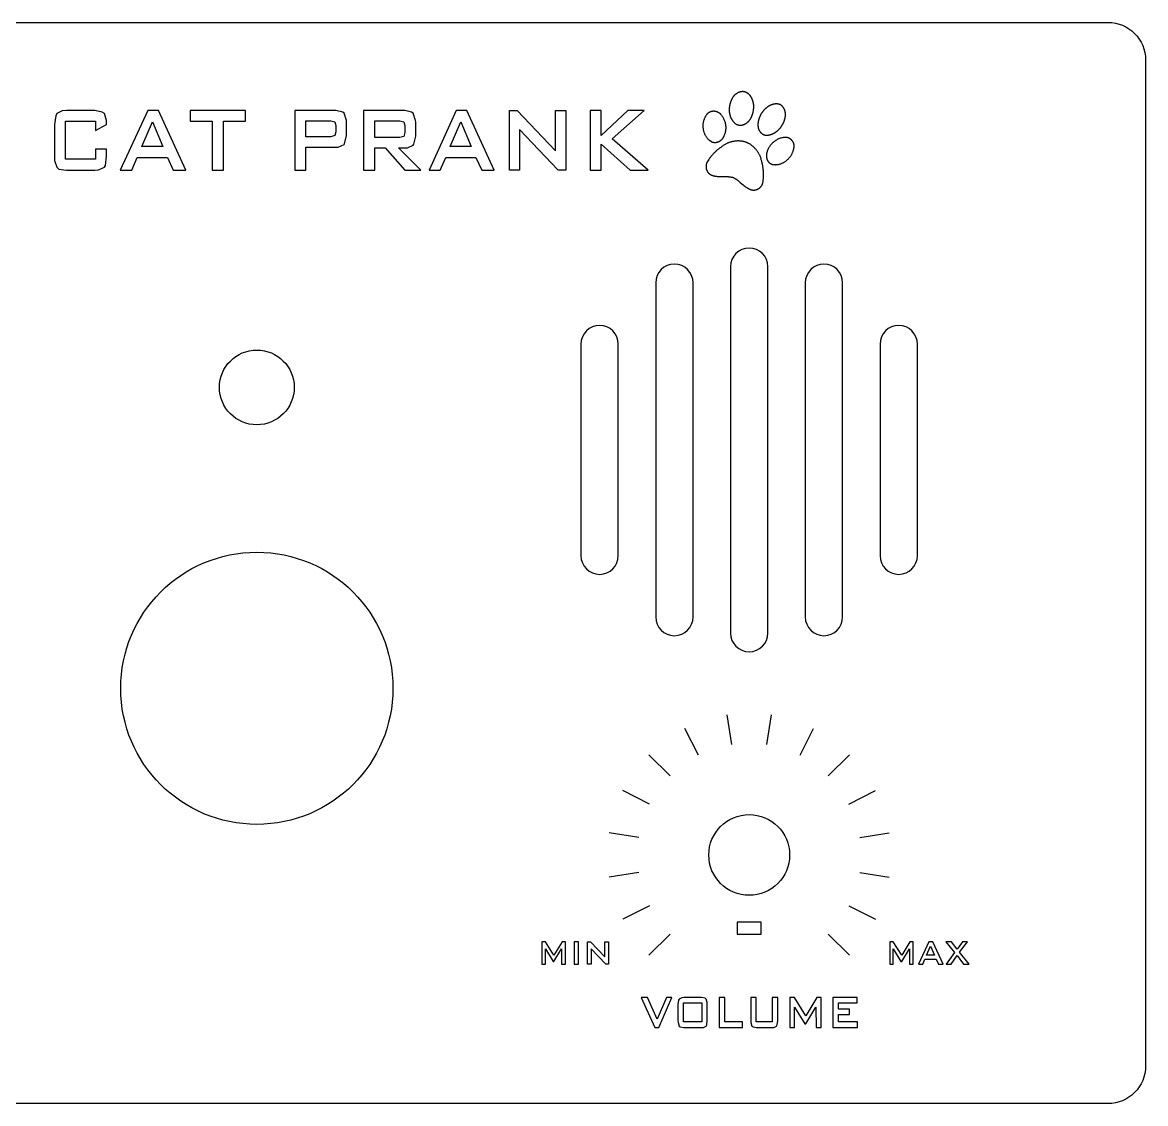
# Model space of a CAD drawing. Header units: inches. Extents: x 17686.2 to 17710.1, y 16300.4 to 16318.2.
# Drawn here: x 17690.142 to 17693.896, y 16305.272 to 16308.887 of the extents above; entities that cross this region are included whole.
import ezdxf

# ---------------------------------------------------------------- set-up
doc = ezdxf.new("R2010")
doc.units = ezdxf.units.IN
doc.header["$MEASUREMENT"] = 0
doc.layers.add('DEFAULT_LAYER', color=1, linetype='Continuous')

msp = doc.modelspace()

# ---------------------------------------------------------------- linework, layer by layer
at = {"color": 3, "linetype": 'ByBlock'}
for p, q in [((17692.5125, 16306.4725), (17692.4969, 16306.5713)), ((17692.6295, 16306.4725), (17692.6452, 16306.5713)), ((17692.4012, 16306.4363), (17692.3558, 16306.5254)), ((17692.7409, 16306.4363), (17692.7863, 16306.5254)), ((17692.3065, 16306.3675), (17692.2358, 16306.4383)), ((17692.8355, 16306.3675), (17692.9063, 16306.4383)), ((17692.2377, 16306.2729), (17692.1486, 16306.3183)), ((17692.9043, 16306.2729), (17692.9934, 16306.3183)), ((17692.2016, 16306.1615), (17692.1028, 16306.1772)), ((17692.9405, 16306.1615), (17693.0393, 16306.1772)), ((17692.2016, 16306.0445), (17692.1028, 16306.0289)), ((17692.9405, 16306.0445), (17693.0393, 16306.0289)), ((17692.2377, 16305.9332), (17692.1486, 16305.8878)), ((17692.9043, 16305.9332), (17692.9934, 16305.8878)), ((17692.3065, 16305.8385), (17692.2358, 16305.7678)), ((17692.8355, 16305.8385), (17692.9063, 16305.7678))]:
    msp.add_line(p, q, dxfattribs=at)
at = {"color": 1, "linetype": 'ByBlock'}
for points in [[(17688.7098, 16308.8868), (17693.771, 16308.8868, -0.414214), (17693.896, 16308.7618), (17693.896, 16305.3968, -0.414214), (17693.771, 16305.2718), (17688.7098, 16305.2718, -0.414214), (17688.5848, 16305.3968), (17688.5848, 16308.7618, -0.414214)], [(17692.6335, 16308.0699, 1), (17692.5085, 16308.0699), (17692.5085, 16306.8449, 1), (17692.6335, 16306.8449)], [(17692.2585, 16308.0161), (17692.2585, 16306.8987, 1), (17692.3835, 16306.8987), (17692.3835, 16308.0161, 1)], [(17692.7585, 16308.0161), (17692.7585, 16306.8987, 1), (17692.8835, 16306.8987), (17692.8835, 16308.0161, 1)], [(17692.0085, 16307.8111), (17692.0085, 16307.1038, 1), (17692.1335, 16307.1038), (17692.1335, 16307.8111, 1)], [(17693.0085, 16307.8111), (17693.0085, 16307.1038, 1), (17693.1335, 16307.1038), (17693.1335, 16307.8111, 1)]]:
    msp.add_lwpolyline(points, format="xyb", close=True, dxfattribs=at)
at = {"color": 2, "linetype": 'ByBlock', "flags": 128}
for points in [[(17690.2489, 16308.545), (17690.2489, 16308.4254), (17690.2565, 16308.4026), (17690.2628, 16308.3962), (17690.2883, 16308.3924), (17690.3835, 16308.3924), (17690.3962, 16308.3937), (17690.4154, 16308.4026), (17690.4192, 16308.4089), (17690.423, 16308.4395), (17690.423, 16308.4636), (17690.3861, 16308.4636), (17690.3861, 16308.4293), (17690.2857, 16308.4293), (17690.2857, 16308.5565), (17690.3861, 16308.5565), (17690.3861, 16308.5259), (17690.423, 16308.545), (17690.423, 16308.5591), (17690.4154, 16308.5819), (17690.4077, 16308.587), (17690.3835, 16308.5921), (17690.2883, 16308.5921), (17690.2743, 16308.5908), (17690.2565, 16308.5819), (17690.2527, 16308.5743), (17690.2489, 16308.545)], [(17690.5411, 16308.4725), (17690.5411, 16308.4712)], [(17691.5719, 16308.4725), (17691.5719, 16308.4712)]]:
    msp.add_lwpolyline(points, dxfattribs=at)
for points in [[(17690.5068, 16308.3924), (17690.5246, 16308.4356), (17690.6263, 16308.4356), (17690.6454, 16308.3924), (17690.6873, 16308.3924), (17690.5958, 16308.5921), (17690.5603, 16308.5921), (17690.4687, 16308.3924)], [(17690.8131, 16308.3924), (17690.8131, 16308.5565), (17690.8869, 16308.5565), (17690.8869, 16308.5921), (17690.7026, 16308.5921), (17690.7026, 16308.5565), (17690.7763, 16308.5565), (17690.7763, 16308.3924)], [(17691.089, 16308.3924), (17691.089, 16308.47), (17691.197, 16308.47), (17691.2173, 16308.4789), (17691.2186, 16308.4814), (17691.225, 16308.5082), (17691.225, 16308.5591), (17691.2173, 16308.5832), (17691.2123, 16308.587), (17691.1894, 16308.5921), (17691.0521, 16308.5921), (17691.0521, 16308.3924)], [(17691.319, 16308.3924), (17691.319, 16308.4674), (17691.3546, 16308.4674), (17691.4194, 16308.3924), (17691.4728, 16308.3924), (17691.3991, 16308.4674), (17691.4283, 16308.4674), (17691.4473, 16308.4763), (17691.4499, 16308.4801), (17691.4562, 16308.5069), (17691.4562, 16308.554), (17691.455, 16308.5591), (17691.4473, 16308.5832), (17691.4423, 16308.587), (17691.4194, 16308.5921), (17691.2821, 16308.5921), (17691.2821, 16308.3924)], [(17691.5376, 16308.3924), (17691.5567, 16308.4356), (17691.6571, 16308.4356), (17691.6774, 16308.3924), (17691.7181, 16308.3924), (17691.6266, 16308.5921), (17691.591, 16308.5921), (17691.5008, 16308.3924)], [(17691.7956, 16308.5921), (17691.924, 16308.4573), (17691.924, 16308.5921), (17691.9583, 16308.5921), (17691.9583, 16308.3924), (17691.9329, 16308.3924), (17691.8033, 16308.5285), (17691.8033, 16308.3924), (17691.7702, 16308.3924), (17691.7702, 16308.5921)], [(17692.0765, 16308.5921), (17692.0396, 16308.5921), (17692.0396, 16308.3924), (17692.0765, 16308.3924), (17692.0765, 16308.4801), (17692.1731, 16308.3924), (17692.2329, 16308.3924), (17692.1134, 16308.498), (17692.2202, 16308.5921), (17692.1655, 16308.5921), (17692.0765, 16308.5082)], [(17690.5411, 16308.4725), (17690.5768, 16308.554), (17690.6111, 16308.4725)], [(17691.1729, 16308.5578), (17691.1856, 16308.554), (17691.1894, 16308.5425), (17691.1894, 16308.5209), (17691.1856, 16308.5082), (17691.1729, 16308.5044), (17691.089, 16308.5044), (17691.089, 16308.5578)], [(17691.4029, 16308.5578), (17691.4169, 16308.554), (17691.4194, 16308.5425), (17691.4194, 16308.5183), (17691.4169, 16308.5056), (17691.4029, 16308.5018), (17691.319, 16308.5018), (17691.319, 16308.5578)], [(17691.5719, 16308.4725), (17691.6075, 16308.554), (17691.6419, 16308.4725)], [(17691.8899, 16305.7379), (17691.8899, 16305.7892), (17691.9155, 16305.7468), (17691.9181, 16305.7468), (17691.9438, 16305.7889), (17691.9438, 16305.7379), (17691.9568, 16305.7379), (17691.9568, 16305.813), (17691.9456, 16305.813), (17691.9181, 16305.7676), (17691.8899, 16305.813), (17691.8783, 16305.813), (17691.8783, 16305.7379)], [(17691.9861, 16305.7379), (17691.9999, 16305.7379), (17691.9999, 16305.813), (17691.9861, 16305.813)], [(17692.04, 16305.813), (17692.0887, 16305.7624), (17692.0887, 16305.813), (17692.101, 16305.813), (17692.101, 16305.7379), (17692.0917, 16305.7379), (17692.043, 16305.7889), (17692.043, 16305.7379), (17692.0308, 16305.7379), (17692.0308, 16305.813)], [(17693.0525, 16305.7379), (17693.0525, 16305.7892), (17693.0782, 16305.7468), (17693.0812, 16305.7468), (17693.1064, 16305.7892), (17693.1064, 16305.7379), (17693.1195, 16305.7379), (17693.1195, 16305.813), (17693.1083, 16305.813), (17693.0808, 16305.7676), (17693.0525, 16305.813), (17693.041, 16305.813), (17693.041, 16305.7379)], [(17693.1514, 16305.7379), (17693.1581, 16305.7542), (17693.1964, 16305.7542), (17693.2035, 16305.7379), (17693.2191, 16305.7379), (17693.1849, 16305.813), (17693.1711, 16305.813), (17693.1373, 16305.7379)], [(17693.2474, 16305.813), (17693.2288, 16305.813), (17693.2578, 16305.7766), (17693.2291, 16305.7379), (17693.2459, 16305.7379), (17693.2659, 16305.7673), (17693.2879, 16305.7379), (17693.3068, 16305.7379), (17693.2745, 16305.7784), (17693.3009, 16305.813), (17693.2845, 16305.813), (17693.2663, 16305.7877)], [(17693.1641, 16305.768), (17693.1775, 16305.7985), (17693.1905, 16305.768)], [(17692.2559, 16305.5261), (17692.2685, 16305.5261), (17692.3125, 16305.6259), (17692.2941, 16305.6259), (17692.2631, 16305.5535), (17692.2307, 16305.6259), (17692.2096, 16305.6259)], [(17692.3332, 16305.5423), (17692.3368, 16305.531), (17692.3403, 16305.5283), (17692.3525, 16305.5261), (17692.4113, 16305.5261), (17692.4181, 16305.5265), (17692.4271, 16305.531), (17692.4293, 16305.5346), (17692.4311, 16305.5494), (17692.4311, 16305.6025), (17692.4307, 16305.6097), (17692.4271, 16305.6209), (17692.4239, 16305.6236), (17692.4113, 16305.6259), (17692.3525, 16305.6259), (17692.3457, 16305.6254), (17692.3368, 16305.6209), (17692.335, 16305.6174), (17692.3327, 16305.6025), (17692.3327, 16305.5494)], [(17692.4702, 16305.5261), (17692.5488, 16305.5261), (17692.5488, 16305.545), (17692.4891, 16305.545), (17692.4891, 16305.6259), (17692.4702, 16305.6259)], [(17692.5802, 16305.531), (17692.5838, 16305.5283), (17692.596, 16305.5261), (17692.6467, 16305.5261), (17692.6535, 16305.5265), (17692.6625, 16305.531), (17692.6643, 16305.5346), (17692.6665, 16305.5494), (17692.6665, 16305.6259), (17692.6481, 16305.6259), (17692.6481, 16305.545), (17692.5946, 16305.545), (17692.5946, 16305.6259), (17692.5762, 16305.6259), (17692.5762, 16305.5494), (17692.5766, 16305.5423)], [(17692.7222, 16305.5261), (17692.7227, 16305.5944), (17692.7568, 16305.5378), (17692.7604, 16305.5378), (17692.7941, 16305.594), (17692.7945, 16305.5261), (17692.8116, 16305.5261), (17692.8116, 16305.6259), (17692.7968, 16305.6259), (17692.7599, 16305.5656), (17692.7222, 16305.6259), (17692.7074, 16305.6259), (17692.7074, 16305.5261)], [(17692.9325, 16305.6088), (17692.9325, 16305.6259), (17692.8507, 16305.6259), (17692.8507, 16305.5261), (17692.9334, 16305.5261), (17692.9334, 16305.545), (17692.8696, 16305.545), (17692.8696, 16305.5697), (17692.9064, 16305.5697), (17692.9064, 16305.5868), (17692.8696, 16305.5868), (17692.8696, 16305.6088)], [(17692.3511, 16305.545), (17692.3511, 16305.6083), (17692.4127, 16305.6083), (17692.4127, 16305.545)]]:
    msp.add_lwpolyline(points, close=True, dxfattribs=at)
at = {"color": 1, "linetype": 'ByBlock'}
msp.add_lwpolyline([(17692.531, 16305.878), (17692.531, 16305.838), (17692.611, 16305.838), (17692.611, 16305.878)], close=True, dxfattribs=at)
for centre, radius in [((17690.9251, 16307.6663), 0.125), ((17690.9251, 16306.6603), 0.455), ((17692.571, 16306.103), 0.135)]:
    msp.add_circle(centre, radius, dxfattribs=at)
at = {"layer": 'DEFAULT_LAYER', "color": 2}
for points in [[(17692.5521, 16308.6563), (17692.5529, 16308.6562), (17692.5538, 16308.6561), (17692.5546, 16308.6559), (17692.5554, 16308.6558), (17692.5562, 16308.6555), (17692.557, 16308.6553), (17692.5578, 16308.655), (17692.5586, 16308.6547), (17692.5593, 16308.6544), (17692.5601, 16308.654), (17692.5608, 16308.6536), (17692.5616, 16308.6532), (17692.5623, 16308.6528), (17692.563, 16308.6524), (17692.5637, 16308.6519), (17692.5644, 16308.6515), (17692.5651, 16308.651), (17692.5657, 16308.6505), (17692.5664, 16308.6499), (17692.567, 16308.6494), (17692.5677, 16308.6488), (17692.5683, 16308.6483), (17692.5689, 16308.6477), (17692.5695, 16308.6471), (17692.5701, 16308.6465), (17692.5707, 16308.6459), (17692.5712, 16308.6453), (17692.5718, 16308.6447), (17692.5723, 16308.6441), (17692.5731, 16308.6431), (17692.5739, 16308.6422), (17692.5746, 16308.6412), (17692.5753, 16308.6402), (17692.5759, 16308.6392), (17692.5766, 16308.6382), (17692.5772, 16308.6372), (17692.5778, 16308.6361), (17692.5784, 16308.6351), (17692.5789, 16308.634), (17692.5794, 16308.6329), (17692.5799, 16308.6318), (17692.5804, 16308.6307), (17692.5808, 16308.6296), (17692.5813, 16308.6284), (17692.5817, 16308.6273), (17692.582, 16308.6262), (17692.5824, 16308.625), (17692.5827, 16308.6239), (17692.583, 16308.6227), (17692.5833, 16308.6215), (17692.5836, 16308.6203), (17692.5838, 16308.6192), (17692.5841, 16308.618), (17692.5843, 16308.6168), (17692.5845, 16308.6156), (17692.5846, 16308.6144), (17692.5848, 16308.6132), (17692.5849, 16308.612), (17692.585, 16308.6106), (17692.5851, 16308.6092), (17692.5851, 16308.6078), (17692.5852, 16308.6064), (17692.5852, 16308.605), (17692.5852, 16308.6037), (17692.5852, 16308.6023), (17692.5851, 16308.6009), (17692.585, 16308.5995), (17692.5849, 16308.5981), (17692.5848, 16308.5967), (17692.5847, 16308.5953), (17692.5845, 16308.5939), (17692.5843, 16308.5925), (17692.5841, 16308.5912), (17692.5839, 16308.5898), (17692.5836, 16308.5884), (17692.5833, 16308.5871), (17692.583, 16308.5857), (17692.5827, 16308.5843), (17692.5823, 16308.583), (17692.582, 16308.5817), (17692.5816, 16308.5803), (17692.5812, 16308.579), (17692.5807, 16308.5777), (17692.5803, 16308.5764), (17692.5798, 16308.575), (17692.5793, 16308.5737), (17692.5788, 16308.5725), (17692.5784, 16308.5716), (17692.578, 16308.5707), (17692.5776, 16308.5699), (17692.5772, 16308.569), (17692.5768, 16308.5682), (17692.5763, 16308.5673), (17692.5759, 16308.5665), (17692.5754, 16308.5657), (17692.5749, 16308.5648), (17692.5745, 16308.564), (17692.574, 16308.5632), (17692.5734, 16308.5624), (17692.5729, 16308.5616), (17692.5724, 16308.5608), (17692.5718, 16308.5601), (17692.5713, 16308.5593), (17692.5707, 16308.5586), (17692.5701, 16308.5578), (17692.5695, 16308.5571), (17692.5689, 16308.5564), (17692.5683, 16308.5556), (17692.5676, 16308.555), (17692.567, 16308.5543), (17692.5663, 16308.5536), (17692.5656, 16308.5529), (17692.5649, 16308.5523), (17692.5642, 16308.5517), (17692.5635, 16308.551), (17692.5628, 16308.5504), (17692.5617, 16308.5496), (17692.5607, 16308.5488), (17692.5596, 16308.5481), (17692.5585, 16308.5474), (17692.5574, 16308.5467), (17692.5562, 16308.5461), (17692.5556, 16308.5458), (17692.5551, 16308.5455), (17692.5545, 16308.5452), (17692.5539, 16308.545), (17692.5533, 16308.5447), (17692.5527, 16308.5445), (17692.5521, 16308.5442), (17692.5514, 16308.544), (17692.5508, 16308.5438), (17692.5502, 16308.5436), (17692.5496, 16308.5434), (17692.5489, 16308.5433), (17692.5483, 16308.5431), (17692.5477, 16308.543), (17692.547, 16308.5429), (17692.5464, 16308.5427), (17692.5457, 16308.5426), (17692.545, 16308.5426), (17692.5444, 16308.5425), (17692.5437, 16308.5424), (17692.543, 16308.5424), (17692.5423, 16308.5424), (17692.5416, 16308.5423), (17692.541, 16308.5423), (17692.5403, 16308.5424), (17692.5396, 16308.5424), (17692.5389, 16308.5424), (17692.5382, 16308.5425), (17692.5376, 16308.5426), (17692.5369, 16308.5427), (17692.5362, 16308.5428), (17692.5355, 16308.5429), (17692.5349, 16308.5431), (17692.5342, 16308.5433), (17692.5335, 16308.5434), (17692.5329, 16308.5436), (17692.5322, 16308.5439), (17692.5316, 16308.5441), (17692.531, 16308.5443), (17692.5303, 16308.5446), (17692.5297, 16308.5449), (17692.5291, 16308.5452), (17692.5285, 16308.5455), (17692.5279, 16308.5458), (17692.5273, 16308.5462), (17692.5268, 16308.5466), (17692.5257, 16308.5474), (17692.5246, 16308.5483), (17692.5236, 16308.5492), (17692.5226, 16308.5501), (17692.5216, 16308.5511), (17692.5207, 16308.5521), (17692.5197, 16308.5531), (17692.5188, 16308.5541), (17692.518, 16308.5552), (17692.5171, 16308.5563), (17692.5163, 16308.5574), (17692.5155, 16308.5585), (17692.5147, 16308.5596), (17692.514, 16308.5608), (17692.5137, 16308.5614), (17692.5132, 16308.5623), (17692.5127, 16308.5632), (17692.5122, 16308.5641), (17692.5117, 16308.565), (17692.5113, 16308.5659), (17692.5108, 16308.5669), (17692.5104, 16308.5678), (17692.51, 16308.5688), (17692.5096, 16308.5697), (17692.5093, 16308.5707), (17692.5089, 16308.5716), (17692.5086, 16308.5726), (17692.5083, 16308.5736), (17692.508, 16308.5746), (17692.5077, 16308.5756), (17692.5074, 16308.5766), (17692.5072, 16308.5776), (17692.5069, 16308.5786), (17692.5067, 16308.5796), (17692.5065, 16308.5806), (17692.5063, 16308.5816), (17692.5061, 16308.5826), (17692.506, 16308.5836), (17692.5058, 16308.5846), (17692.5057, 16308.5857), (17692.5056, 16308.5867), (17692.5055, 16308.5877), (17692.5054, 16308.5887), (17692.5053, 16308.5898), (17692.5053, 16308.591), (17692.5052, 16308.5923), (17692.5052, 16308.5936), (17692.5052, 16308.5949), (17692.5052, 16308.5961), (17692.5052, 16308.5974), (17692.5053, 16308.5987), (17692.5053, 16308.6), (17692.5054, 16308.6013), (17692.5056, 16308.6025), (17692.5057, 16308.6038), (17692.5058, 16308.6051), (17692.506, 16308.6063), (17692.5062, 16308.6076), (17692.5064, 16308.6089), (17692.5067, 16308.6101), (17692.5069, 16308.6114), (17692.5072, 16308.6126), (17692.5075, 16308.6139), (17692.5078, 16308.6151), (17692.5081, 16308.6163), (17692.5085, 16308.6176), (17692.5088, 16308.6188), (17692.5092, 16308.62), (17692.5096, 16308.6212), (17692.5101, 16308.6224), (17692.5105, 16308.6236), (17692.511, 16308.6248), (17692.5114, 16308.626), (17692.5121, 16308.6276), (17692.5128, 16308.6292), (17692.5136, 16308.6307), (17692.5143, 16308.6322), (17692.5147, 16308.633), (17692.5152, 16308.6338), (17692.5156, 16308.6345), (17692.516, 16308.6353), (17692.5165, 16308.636), (17692.5169, 16308.6367), (17692.5174, 16308.6374), (17692.5179, 16308.6382), (17692.5184, 16308.6389), (17692.5189, 16308.6396), (17692.5194, 16308.6402), (17692.5199, 16308.6409), (17692.5205, 16308.6416), (17692.521, 16308.6422), (17692.5216, 16308.6429), (17692.5222, 16308.6435), (17692.5228, 16308.6441), (17692.5234, 16308.6447), (17692.524, 16308.6453), (17692.5246, 16308.6459), (17692.5253, 16308.6465), (17692.526, 16308.6471), (17692.5268, 16308.6478), (17692.5276, 16308.6484), (17692.5284, 16308.649), (17692.5293, 16308.6496), (17692.5301, 16308.6502), (17692.5309, 16308.6507), (17692.5318, 16308.6513), (17692.5327, 16308.6518), (17692.5336, 16308.6523), (17692.5345, 16308.6527), (17692.5354, 16308.6532), (17692.5363, 16308.6536), (17692.5373, 16308.654), (17692.5382, 16308.6544), (17692.5391, 16308.6547), (17692.5401, 16308.6551), (17692.5411, 16308.6553), (17692.5421, 16308.6556), (17692.543, 16308.6558), (17692.544, 16308.656), (17692.545, 16308.6562), (17692.546, 16308.6563), (17692.547, 16308.6564), (17692.548, 16308.6565), (17692.549, 16308.6565), (17692.5501, 16308.6565), (17692.5511, 16308.6564), (17692.5521, 16308.6563)], [(17692.4325, 16308.5828), (17692.4333, 16308.5836), (17692.4341, 16308.5843), (17692.4349, 16308.5849), (17692.4357, 16308.5855), (17692.4366, 16308.5861), (17692.4374, 16308.5867), (17692.4383, 16308.5872), (17692.4392, 16308.5877), (17692.4402, 16308.5881), (17692.4411, 16308.5885), (17692.4421, 16308.5889), (17692.4431, 16308.5892), (17692.444, 16308.5895), (17692.445, 16308.5898), (17692.4461, 16308.5901), (17692.4471, 16308.5903), (17692.4481, 16308.5904), (17692.4491, 16308.5906), (17692.4502, 16308.5907), (17692.4512, 16308.5907), (17692.4522, 16308.5907), (17692.4533, 16308.5907), (17692.4543, 16308.5907), (17692.4553, 16308.5906), (17692.4564, 16308.5905), (17692.4574, 16308.5903), (17692.4584, 16308.5901), (17692.4594, 16308.5899), (17692.4604, 16308.5897), (17692.461, 16308.5895), (17692.4615, 16308.5893), (17692.4621, 16308.5892), (17692.4627, 16308.589), (17692.4632, 16308.5888), (17692.4638, 16308.5886), (17692.4643, 16308.5883), (17692.4648, 16308.5881), (17692.4654, 16308.5879), (17692.4659, 16308.5876), (17692.4664, 16308.5873), (17692.4669, 16308.5871), (17692.4674, 16308.5868), (17692.4679, 16308.5865), (17692.4684, 16308.5862), (17692.4689, 16308.5858), (17692.4694, 16308.5855), (17692.4699, 16308.5852), (17692.4704, 16308.5848), (17692.4708, 16308.5845), (17692.4713, 16308.5841), (17692.4717, 16308.5837), (17692.4722, 16308.5833), (17692.4726, 16308.5829), (17692.473, 16308.5825), (17692.4735, 16308.5821), (17692.4739, 16308.5817), (17692.4743, 16308.5813), (17692.4747, 16308.5809), (17692.4765, 16308.5788), (17692.4782, 16308.5767), (17692.4799, 16308.5745), (17692.4814, 16308.5723), (17692.4829, 16308.57), (17692.4842, 16308.5676), (17692.4855, 16308.5652), (17692.4866, 16308.5627), (17692.4877, 16308.5602), (17692.4886, 16308.5577), (17692.4895, 16308.5551), (17692.4902, 16308.5525), (17692.4908, 16308.5498), (17692.4914, 16308.5471), (17692.4918, 16308.5444), (17692.4921, 16308.5417), (17692.4924, 16308.539), (17692.4925, 16308.5363), (17692.4925, 16308.5336), (17692.4924, 16308.5308), (17692.4922, 16308.5281), (17692.4919, 16308.5254), (17692.4915, 16308.5227), (17692.4909, 16308.52), (17692.4903, 16308.5174), (17692.4896, 16308.5148), (17692.4887, 16308.5122), (17692.4878, 16308.5096), (17692.4867, 16308.5071), (17692.486, 16308.5057), (17692.4853, 16308.5042), (17692.4845, 16308.5028), (17692.4841, 16308.5021), (17692.4837, 16308.5014), (17692.4833, 16308.5007), (17692.4829, 16308.5001), (17692.4825, 16308.4994), (17692.482, 16308.4987), (17692.4815, 16308.4981), (17692.4811, 16308.4974), (17692.4806, 16308.4968), (17692.4801, 16308.4962), (17692.4796, 16308.4956), (17692.4791, 16308.495), (17692.4785, 16308.4944), (17692.478, 16308.4938), (17692.4774, 16308.4932), (17692.4768, 16308.4927), (17692.4762, 16308.4921), (17692.4756, 16308.4916), (17692.475, 16308.4911), (17692.4744, 16308.4906), (17692.4737, 16308.4902), (17692.4731, 16308.4897), (17692.4724, 16308.4893), (17692.4717, 16308.4888), (17692.4709, 16308.4884), (17692.4702, 16308.488), (17692.4695, 16308.4876), (17692.4687, 16308.4872), (17692.4679, 16308.4869), (17692.4672, 16308.4866), (17692.4664, 16308.4863), (17692.4656, 16308.486), (17692.4648, 16308.4857), (17692.464, 16308.4855), (17692.4632, 16308.4853), (17692.4623, 16308.4851), (17692.4615, 16308.4849), (17692.4607, 16308.4848), (17692.4599, 16308.4847), (17692.459, 16308.4846), (17692.4582, 16308.4845), (17692.4573, 16308.4845), (17692.4565, 16308.4844), (17692.4557, 16308.4845), (17692.4548, 16308.4845), (17692.454, 16308.4846), (17692.4532, 16308.4847), (17692.4523, 16308.4848), (17692.4515, 16308.485), (17692.4507, 16308.4852), (17692.4499, 16308.4854), (17692.4491, 16308.4857), (17692.4484, 16308.4859), (17692.4474, 16308.4863), (17692.4464, 16308.4867), (17692.4451, 16308.4874), (17692.4401, 16308.4908), (17692.4396, 16308.4912), (17692.4385, 16308.4921), (17692.4375, 16308.493), (17692.4365, 16308.4939), (17692.4355, 16308.4948), (17692.4345, 16308.4958), (17692.4336, 16308.4967), (17692.4327, 16308.4977), (17692.4318, 16308.4988), (17692.4305, 16308.5004), (17692.4293, 16308.502), (17692.4281, 16308.5036), (17692.427, 16308.5053), (17692.426, 16308.5071), (17692.425, 16308.5089), (17692.424, 16308.5107), (17692.4232, 16308.5126), (17692.4224, 16308.5145), (17692.4216, 16308.5164), (17692.4209, 16308.5183), (17692.4203, 16308.5203), (17692.4197, 16308.5222), (17692.4192, 16308.5242), (17692.4188, 16308.5262), (17692.4184, 16308.5282), (17692.418, 16308.5302), (17692.4178, 16308.5323), (17692.4175, 16308.5343), (17692.4174, 16308.5363), (17692.4173, 16308.5384), (17692.4172, 16308.5404), (17692.4173, 16308.5425), (17692.4174, 16308.5445), (17692.4175, 16308.5466), (17692.4177, 16308.5486), (17692.4179, 16308.5507), (17692.4183, 16308.5527), (17692.4186, 16308.5547), (17692.419, 16308.5567), (17692.4195, 16308.5587), (17692.4201, 16308.5607), (17692.4207, 16308.5626), (17692.4211, 16308.5638), (17692.4217, 16308.5652), (17692.4226, 16308.5673), (17692.4235, 16308.5694), (17692.4242, 16308.5708), (17692.4249, 16308.5722), (17692.4257, 16308.5736), (17692.4264, 16308.5749), (17692.4273, 16308.5762), (17692.4277, 16308.5768), (17692.4281, 16308.5775), (17692.4286, 16308.5781), (17692.429, 16308.5787), (17692.4295, 16308.5793), (17692.43, 16308.58), (17692.4305, 16308.5806), (17692.431, 16308.5811), (17692.4315, 16308.5817), (17692.432, 16308.5823), (17692.4325, 16308.5828)], [(17692.6779, 16308.6099), (17692.6772, 16308.6104), (17692.6765, 16308.6108), (17692.6757, 16308.6112), (17692.675, 16308.6116), (17692.6742, 16308.612), (17692.6735, 16308.6123), (17692.6727, 16308.6126), (17692.6719, 16308.6129), (17692.6711, 16308.6131), (17692.6703, 16308.6133), (17692.6695, 16308.6135), (17692.6687, 16308.6137), (17692.6679, 16308.6139), (17692.667, 16308.614), (17692.6662, 16308.6141), (17692.6654, 16308.6142), (17692.6646, 16308.6142), (17692.6637, 16308.6143), (17692.6629, 16308.6143), (17692.662, 16308.6143), (17692.6612, 16308.6143), (17692.6604, 16308.6143), (17692.6595, 16308.6143), (17692.6587, 16308.6142), (17692.6578, 16308.6141), (17692.657, 16308.614), (17692.6562, 16308.6139), (17692.6554, 16308.6138), (17692.6545, 16308.6137), (17692.6533, 16308.6135), (17692.6522, 16308.6133), (17692.651, 16308.613), (17692.6498, 16308.6127), (17692.6487, 16308.6124), (17692.6475, 16308.612), (17692.6464, 16308.6116), (17692.6452, 16308.6112), (17692.6441, 16308.6108), (17692.643, 16308.6103), (17692.6419, 16308.6098), (17692.6408, 16308.6093), (17692.6397, 16308.6088), (17692.6387, 16308.6082), (17692.6376, 16308.6077), (17692.6366, 16308.607), (17692.6355, 16308.6064), (17692.6345, 16308.6058), (17692.6335, 16308.6051), (17692.6325, 16308.6044), (17692.6315, 16308.6037), (17692.6306, 16308.603), (17692.6296, 16308.6023), (17692.6287, 16308.6015), (17692.6277, 16308.6007), (17692.6268, 16308.6), (17692.6259, 16308.5992), (17692.625, 16308.5983), (17692.6242, 16308.5975), (17692.6232, 16308.5965), (17692.6222, 16308.5955), (17692.6213, 16308.5945), (17692.6203, 16308.5935), (17692.6194, 16308.5924), (17692.6185, 16308.5914), (17692.6176, 16308.5903), (17692.6168, 16308.5892), (17692.6159, 16308.5881), (17692.6151, 16308.587), (17692.6143, 16308.5858), (17692.6135, 16308.5847), (17692.6127, 16308.5835), (17692.612, 16308.5823), (17692.6112, 16308.5812), (17692.6105, 16308.58), (17692.6098, 16308.5788), (17692.6092, 16308.5775), (17692.6085, 16308.5763), (17692.6079, 16308.5751), (17692.6073, 16308.5738), (17692.6067, 16308.5725), (17692.6061, 16308.5713), (17692.6056, 16308.57), (17692.605, 16308.5687), (17692.6045, 16308.5674), (17692.604, 16308.5661), (17692.6036, 16308.5648), (17692.6031, 16308.5635), (17692.6029, 16308.5626), (17692.6026, 16308.5616), (17692.6023, 16308.5607), (17692.6021, 16308.5598), (17692.6019, 16308.5589), (17692.6017, 16308.558), (17692.6015, 16308.557), (17692.6013, 16308.5561), (17692.6011, 16308.5552), (17692.6009, 16308.5542), (17692.6008, 16308.5533), (17692.6007, 16308.5524), (17692.6005, 16308.5514), (17692.6004, 16308.5505), (17692.6004, 16308.5495), (17692.6003, 16308.5486), (17692.6002, 16308.5477), (17692.6002, 16308.5467), (17692.6002, 16308.5458), (17692.6002, 16308.5448), (17692.6002, 16308.5439), (17692.6002, 16308.5429), (17692.6003, 16308.542), (17692.6004, 16308.541), (17692.6004, 16308.5401), (17692.6005, 16308.5391), (17692.6007, 16308.5382), (17692.6008, 16308.5373), (17692.601, 16308.5363), (17692.6012, 16308.535), (17692.6015, 16308.5338), (17692.6019, 16308.5325), (17692.6023, 16308.5313), (17692.6027, 16308.53), (17692.6031, 16308.5288), (17692.6034, 16308.5282), (17692.6036, 16308.5276), (17692.6039, 16308.527), (17692.6042, 16308.5264), (17692.6045, 16308.5258), (17692.6048, 16308.5252), (17692.6051, 16308.5247), (17692.6054, 16308.5241), (17692.6058, 16308.5235), (17692.6061, 16308.523), (17692.6065, 16308.5224), (17692.6069, 16308.5219), (17692.6072, 16308.5214), (17692.6076, 16308.5208), (17692.608, 16308.5203), (17692.6085, 16308.5198), (17692.6089, 16308.5193), (17692.6093, 16308.5188), (17692.6098, 16308.5183), (17692.6103, 16308.5178), (17692.6108, 16308.5174), (17692.6113, 16308.5169), (17692.6118, 16308.5164), (17692.6123, 16308.516), (17692.6128, 16308.5156), (17692.6134, 16308.5152), (17692.6139, 16308.5148), (17692.6145, 16308.5144), (17692.6151, 16308.514), (17692.6156, 16308.5136), (17692.6162, 16308.5133), (17692.6168, 16308.5129), (17692.6174, 16308.5126), (17692.618, 16308.5123), (17692.6187, 16308.512), (17692.6193, 16308.5118), (17692.6199, 16308.5115), (17692.6205, 16308.5113), (17692.6212, 16308.511), (17692.6218, 16308.5108), (17692.6225, 16308.5106), (17692.6232, 16308.5105), (17692.6238, 16308.5103), (17692.6245, 16308.5102), (17692.6252, 16308.5101), (17692.6258, 16308.51), (17692.6272, 16308.5099), (17692.6286, 16308.5099), (17692.63, 16308.5099), (17692.6313, 16308.51), (17692.6327, 16308.5101), (17692.6341, 16308.5102), (17692.6354, 16308.5104), (17692.6368, 16308.5106), (17692.6381, 16308.5108), (17692.6395, 16308.5111), (17692.6408, 16308.5114), (17692.6421, 16308.5117), (17692.6435, 16308.5121), (17692.6448, 16308.5125), (17692.6454, 16308.5128), (17692.6464, 16308.5131), (17692.6474, 16308.5135), (17692.6483, 16308.5138), (17692.6493, 16308.5142), (17692.6502, 16308.5146), (17692.6512, 16308.5151), (17692.6521, 16308.5155), (17692.653, 16308.516), (17692.6539, 16308.5165), (17692.6548, 16308.5169), (17692.6557, 16308.5175), (17692.6566, 16308.518), (17692.6575, 16308.5185), (17692.6583, 16308.5191), (17692.6592, 16308.5196), (17692.66, 16308.5202), (17692.6609, 16308.5208), (17692.6617, 16308.5214), (17692.6625, 16308.5221), (17692.6633, 16308.5227), (17692.6641, 16308.5233), (17692.6649, 16308.524), (17692.6657, 16308.5247), (17692.6665, 16308.5253), (17692.6673, 16308.526), (17692.668, 16308.5267), (17692.6688, 16308.5274), (17692.6695, 16308.5282), (17692.6702, 16308.5289), (17692.6711, 16308.5298), (17692.672, 16308.5308), (17692.6728, 16308.5317), (17692.6736, 16308.5327), (17692.6745, 16308.5337), (17692.6753, 16308.5347), (17692.6761, 16308.5357), (17692.6768, 16308.5367), (17692.6776, 16308.5377), (17692.6783, 16308.5388), (17692.679, 16308.5398), (17692.6797, 16308.5409), (17692.6804, 16308.542), (17692.6811, 16308.543), (17692.6818, 16308.5441), (17692.6824, 16308.5453), (17692.683, 16308.5464), (17692.6836, 16308.5475), (17692.6842, 16308.5486), (17692.6848, 16308.5498), (17692.6853, 16308.5509), (17692.6859, 16308.5521), (17692.6864, 16308.5533), (17692.6869, 16308.5544), (17692.6874, 16308.5556), (17692.6878, 16308.5568), (17692.6883, 16308.558), (17692.6887, 16308.5592), (17692.6891, 16308.5604), (17692.6896, 16308.5621), (17692.6901, 16308.5637), (17692.6906, 16308.5654), (17692.691, 16308.5671), (17692.6911, 16308.5679), (17692.6913, 16308.5687), (17692.6915, 16308.5696), (17692.6916, 16308.5704), (17692.6918, 16308.5713), (17692.6919, 16308.5721), (17692.692, 16308.573), (17692.6921, 16308.5738), (17692.6922, 16308.5747), (17692.6923, 16308.5756), (17692.6923, 16308.5764), (17692.6924, 16308.5773), (17692.6924, 16308.5781), (17692.6924, 16308.579), (17692.6924, 16308.5799), (17692.6923, 16308.5807), (17692.6923, 16308.5816), (17692.6922, 16308.5824), (17692.6921, 16308.5833), (17692.692, 16308.5841), (17692.6919, 16308.585), (17692.6917, 16308.586), (17692.6916, 16308.587), (17692.6914, 16308.588), (17692.6911, 16308.589), (17692.6909, 16308.5899), (17692.6906, 16308.5909), (17692.6903, 16308.5919), (17692.69, 16308.5929), (17692.6897, 16308.5938), (17692.6893, 16308.5948), (17692.689, 16308.5957), (17692.6886, 16308.5967), (17692.6881, 16308.5976), (17692.6877, 16308.5985), (17692.6872, 16308.5994), (17692.6867, 16308.6003), (17692.6862, 16308.6011), (17692.6856, 16308.602), (17692.6851, 16308.6028), (17692.6845, 16308.6036), (17692.6838, 16308.6044), (17692.6832, 16308.6052), (17692.6825, 16308.6059), (17692.6818, 16308.6067), (17692.6811, 16308.6074), (17692.6803, 16308.6081), (17692.6795, 16308.6087), (17692.6787, 16308.6093), (17692.6779, 16308.6099)], [(17692.7211, 16308.4764), (17692.7209, 16308.4774), (17692.7208, 16308.4784), (17692.7206, 16308.4794), (17692.7204, 16308.4805), (17692.7201, 16308.4815), (17692.7198, 16308.4824), (17692.7195, 16308.4834), (17692.7191, 16308.4844), (17692.7187, 16308.4853), (17692.7182, 16308.4862), (17692.7177, 16308.4872), (17692.7172, 16308.4881), (17692.7166, 16308.4889), (17692.7161, 16308.4898), (17692.7155, 16308.4906), (17692.7148, 16308.4914), (17692.7141, 16308.4922), (17692.7134, 16308.493), (17692.7127, 16308.4937), (17692.712, 16308.4945), (17692.7112, 16308.4952), (17692.7104, 16308.4958), (17692.7096, 16308.4965), (17692.7088, 16308.4971), (17692.7079, 16308.4976), (17692.707, 16308.4982), (17692.7061, 16308.4987), (17692.7052, 16308.4992), (17692.7043, 16308.4996), (17692.7037, 16308.4999), (17692.7032, 16308.5001), (17692.7027, 16308.5004), (17692.7021, 16308.5006), (17692.7016, 16308.5008), (17692.701, 16308.501), (17692.7005, 16308.5012), (17692.6999, 16308.5013), (17692.6993, 16308.5015), (17692.6988, 16308.5016), (17692.6982, 16308.5018), (17692.6976, 16308.5019), (17692.6971, 16308.502), (17692.6965, 16308.5021), (17692.6959, 16308.5022), (17692.6953, 16308.5023), (17692.6947, 16308.5023), (17692.6942, 16308.5024), (17692.6936, 16308.5024), (17692.693, 16308.5025), (17692.6924, 16308.5025), (17692.6918, 16308.5025), (17692.6912, 16308.5025), (17692.6906, 16308.5025), (17692.6901, 16308.5024), (17692.6895, 16308.5024), (17692.6889, 16308.5024), (17692.6883, 16308.5023), (17692.6877, 16308.5022), (17692.685, 16308.5019), (17692.6823, 16308.5014), (17692.6797, 16308.5008), (17692.677, 16308.5001), (17692.6744, 16308.4993), (17692.6719, 16308.4984), (17692.6693, 16308.4973), (17692.6669, 16308.4962), (17692.6644, 16308.495), (17692.6621, 16308.4937), (17692.6597, 16308.4922), (17692.6575, 16308.4907), (17692.6553, 16308.4891), (17692.6531, 16308.4874), (17692.651, 16308.4857), (17692.649, 16308.4838), (17692.6471, 16308.4819), (17692.6452, 16308.4799), (17692.6434, 16308.4778), (17692.6417, 16308.4757), (17692.6401, 16308.4735), (17692.6386, 16308.4712), (17692.6372, 16308.4689), (17692.6358, 16308.4666), (17692.6346, 16308.4641), (17692.6334, 16308.4617), (17692.6324, 16308.4591), (17692.6315, 16308.4566), (17692.6307, 16308.454), (17692.6302, 16308.4524), (17692.6299, 16308.4509), (17692.6295, 16308.4493), (17692.6294, 16308.4485), (17692.6292, 16308.4477), (17692.6291, 16308.4469), (17692.629, 16308.4461), (17692.6289, 16308.4454), (17692.6288, 16308.4446), (17692.6287, 16308.4438), (17692.6287, 16308.443), (17692.6286, 16308.4422), (17692.6286, 16308.4414), (17692.6286, 16308.4406), (17692.6286, 16308.4398), (17692.6286, 16308.439), (17692.6286, 16308.4382), (17692.6287, 16308.4374), (17692.6288, 16308.4366), (17692.6289, 16308.4358), (17692.629, 16308.435), (17692.6292, 16308.4342), (17692.6293, 16308.4334), (17692.6295, 16308.4326), (17692.6297, 16308.4319), (17692.63, 16308.4311), (17692.6302, 16308.4303), (17692.6305, 16308.4295), (17692.6308, 16308.4287), (17692.6311, 16308.428), (17692.6314, 16308.4272), (17692.6318, 16308.4264), (17692.6322, 16308.4257), (17692.6326, 16308.4249), (17692.633, 16308.4242), (17692.6334, 16308.4235), (17692.6339, 16308.4228), (17692.6344, 16308.4221), (17692.6349, 16308.4214), (17692.6354, 16308.4207), (17692.6359, 16308.4201), (17692.6365, 16308.4195), (17692.6371, 16308.4188), (17692.6377, 16308.4183), (17692.6383, 16308.4177), (17692.6389, 16308.4171), (17692.6395, 16308.4166), (17692.6402, 16308.4161), (17692.6409, 16308.4156), (17692.6416, 16308.4151), (17692.6423, 16308.4147), (17692.643, 16308.4143), (17692.6438, 16308.4139), (17692.6446, 16308.4136), (17692.6453, 16308.4132), (17692.646, 16308.4129), (17692.647, 16308.4126), (17692.648, 16308.4123), (17692.6494, 16308.412), (17692.6555, 16308.4113), (17692.6562, 16308.4113), (17692.6575, 16308.4112), (17692.6589, 16308.4112), (17692.6602, 16308.4113), (17692.6616, 16308.4113), (17692.6629, 16308.4115), (17692.6643, 16308.4116), (17692.6656, 16308.4118), (17692.667, 16308.412), (17692.669, 16308.4123), (17692.671, 16308.4128), (17692.6729, 16308.4133), (17692.6749, 16308.4139), (17692.6768, 16308.4145), (17692.6788, 16308.4152), (17692.6807, 16308.416), (17692.6825, 16308.4169), (17692.6844, 16308.4178), (17692.6862, 16308.4187), (17692.6879, 16308.4197), (17692.6897, 16308.4208), (17692.6914, 16308.4219), (17692.6931, 16308.4231), (17692.6947, 16308.4243), (17692.6963, 16308.4256), (17692.6979, 16308.4269), (17692.6994, 16308.4283), (17692.7009, 16308.4297), (17692.7024, 16308.4312), (17692.7038, 16308.4327), (17692.7051, 16308.4342), (17692.7064, 16308.4358), (17692.7077, 16308.4374), (17692.7089, 16308.439), (17692.7101, 16308.4407), (17692.7112, 16308.4424), (17692.7123, 16308.4442), (17692.7133, 16308.4459), (17692.7143, 16308.4477), (17692.7152, 16308.4496), (17692.7161, 16308.4514), (17692.7169, 16308.4533), (17692.7173, 16308.4544), (17692.7178, 16308.4559), (17692.7186, 16308.4581), (17692.7192, 16308.4603), (17692.7196, 16308.4618), (17692.7199, 16308.4633), (17692.7202, 16308.4648), (17692.7205, 16308.4664), (17692.7207, 16308.4679), (17692.7208, 16308.4687), (17692.7209, 16308.4694), (17692.721, 16308.4702), (17692.721, 16308.471), (17692.7211, 16308.4717), (17692.7211, 16308.4725), (17692.7211, 16308.4733), (17692.7211, 16308.474), (17692.7211, 16308.4748), (17692.7211, 16308.4756), (17692.7211, 16308.4764)]]:
    msp.add_lwpolyline(points, dxfattribs=at)
msp.add_lwpolyline([(17692.5608, 16308.4862), (17692.5595, 16308.4866), (17692.5583, 16308.487), (17692.557, 16308.4874), (17692.5557, 16308.4878), (17692.5545, 16308.4881), (17692.5532, 16308.4884), (17692.5519, 16308.4887), (17692.5506, 16308.489), (17692.5493, 16308.4892), (17692.548, 16308.4894), (17692.546, 16308.4897), (17692.5439, 16308.49), (17692.5419, 16308.4902), (17692.5399, 16308.4903), (17692.5378, 16308.4904), (17692.5357, 16308.4905), (17692.5337, 16308.4905), (17692.5316, 16308.4904), (17692.5296, 16308.4903), (17692.5275, 16308.4902), (17692.5255, 16308.49), (17692.5234, 16308.4898), (17692.5214, 16308.4895), (17692.5194, 16308.4892), (17692.5173, 16308.4888), (17692.5153, 16308.4884), (17692.5133, 16308.4879), (17692.5113, 16308.4874), (17692.5094, 16308.4869), (17692.5074, 16308.4863), (17692.5054, 16308.4856), (17692.5035, 16308.4849), (17692.5016, 16308.4842), (17692.4997, 16308.4834), (17692.4978, 16308.4826), (17692.4959, 16308.4817), (17692.4941, 16308.4808), (17692.4923, 16308.4798), (17692.4905, 16308.4788), (17692.4884, 16308.4775), (17692.4863, 16308.4762), (17692.4842, 16308.4748), (17692.4821, 16308.4734), (17692.48, 16308.472), (17692.478, 16308.4706), (17692.476, 16308.4691), (17692.474, 16308.4676), (17692.472, 16308.4661), (17692.47, 16308.4646), (17692.4681, 16308.463), (17692.4661, 16308.4614), (17692.4642, 16308.4598), (17692.4623, 16308.4582), (17692.4605, 16308.4565), (17692.4586, 16308.4548), (17692.4568, 16308.4531), (17692.455, 16308.4514), (17692.4533, 16308.4496), (17692.4515, 16308.4478), (17692.4498, 16308.446), (17692.4481, 16308.4441), (17692.4465, 16308.4423), (17692.4449, 16308.4403), (17692.4433, 16308.4384), (17692.4417, 16308.4365), (17692.4402, 16308.4345), (17692.4388, 16308.4325), (17692.4373, 16308.4304), (17692.436, 16308.4285), (17692.4317, 16308.4222), (17692.4308, 16308.4207), (17692.4302, 16308.4197), (17692.43, 16308.4192), (17692.4297, 16308.4186), (17692.4294, 16308.4181), (17692.4292, 16308.4176), (17692.429, 16308.417), (17692.4288, 16308.4165), (17692.4286, 16308.4159), (17692.4283, 16308.415), (17692.428, 16308.4141), (17692.4277, 16308.4131), (17692.4275, 16308.4121), (17692.4273, 16308.4112), (17692.4271, 16308.4102), (17692.427, 16308.4092), (17692.4269, 16308.4083), (17692.4268, 16308.4073), (17692.4268, 16308.4063), (17692.4268, 16308.4053), (17692.4268, 16308.4043), (17692.4268, 16308.4033), (17692.4269, 16308.4024), (17692.427, 16308.4014), (17692.4271, 16308.4004), (17692.4273, 16308.3994), (17692.4275, 16308.3985), (17692.4277, 16308.3975), (17692.4279, 16308.3966), (17692.4282, 16308.3956), (17692.4285, 16308.3947), (17692.4288, 16308.3937), (17692.4292, 16308.3928), (17692.4296, 16308.3919), (17692.43, 16308.391), (17692.4304, 16308.3902), (17692.4309, 16308.3893), (17692.4314, 16308.3884), (17692.4318, 16308.3878), (17692.4321, 16308.3872), (17692.4325, 16308.3866), (17692.4329, 16308.386), (17692.4334, 16308.3855), (17692.4338, 16308.3849), (17692.4343, 16308.3844), (17692.4347, 16308.3838), (17692.4352, 16308.3833), (17692.4357, 16308.3828), (17692.4362, 16308.3823), (17692.4368, 16308.3818), (17692.4373, 16308.3813), (17692.4378, 16308.3809), (17692.4384, 16308.3804), (17692.4389, 16308.38), (17692.4395, 16308.3796), (17692.4401, 16308.3791), (17692.4407, 16308.3788), (17692.4413, 16308.3784), (17692.4419, 16308.378), (17692.4425, 16308.3777), (17692.4432, 16308.3773), (17692.4438, 16308.377), (17692.4445, 16308.3767), (17692.4451, 16308.3764), (17692.4458, 16308.3761), (17692.4464, 16308.3759), (17692.4471, 16308.3757), (17692.448, 16308.3753), (17692.449, 16308.375), (17692.4499, 16308.3747), (17692.4509, 16308.3744), (17692.4518, 16308.3741), (17692.4528, 16308.3739), (17692.4538, 16308.3736), (17692.4547, 16308.3734), (17692.4557, 16308.3732), (17692.4567, 16308.373), (17692.4577, 16308.3728), (17692.4586, 16308.3727), (17692.4596, 16308.3725), (17692.4606, 16308.3724), (17692.4616, 16308.3723), (17692.4636, 16308.372), (17692.4656, 16308.3719), (17692.4685, 16308.3717), (17692.4725, 16308.3715), (17692.4755, 16308.3715), (17692.4887, 16308.3715), (17692.4931, 16308.3714), (17692.4946, 16308.3714), (17692.496, 16308.3713), (17692.4975, 16308.3713), (17692.499, 16308.3712), (17692.5004, 16308.3711), (17692.5019, 16308.371), (17692.5033, 16308.3709), (17692.5048, 16308.3707), (17692.5062, 16308.3705), (17692.5077, 16308.3703), (17692.5091, 16308.3701), (17692.5106, 16308.3699), (17692.512, 16308.3696), (17692.5134, 16308.3693), (17692.5149, 16308.3689), (17692.5163, 16308.3686), (17692.5173, 16308.3683), (17692.5182, 16308.3679), (17692.5195, 16308.3672), (17692.5208, 16308.3666), (17692.5221, 16308.3659), (17692.5234, 16308.3651), (17692.5246, 16308.3644), (17692.5259, 16308.3636), (17692.5271, 16308.3628), (17692.5283, 16308.362), (17692.5295, 16308.3612), (17692.5307, 16308.3603), (17692.5319, 16308.3595), (17692.533, 16308.3586), (17692.5342, 16308.3577), (17692.5354, 16308.3568), (17692.5365, 16308.3559), (17692.5376, 16308.355), (17692.541, 16308.3521), (17692.5511, 16308.3436), (17692.5534, 16308.3417), (17692.5565, 16308.3392), (17692.5589, 16308.3374), (17692.5605, 16308.3363), (17692.5621, 16308.3352), (17692.563, 16308.3346), (17692.5638, 16308.3341), (17692.5646, 16308.3335), (17692.5655, 16308.333), (17692.5664, 16308.3325), (17692.5672, 16308.332), (17692.5681, 16308.3316), (17692.569, 16308.3311), (17692.5699, 16308.3307), (17692.5708, 16308.3302), (17692.5717, 16308.3298), (17692.5726, 16308.3294), (17692.5735, 16308.329), (17692.5744, 16308.3287), (17692.5754, 16308.3283), (17692.576, 16308.3281), (17692.5767, 16308.3278), (17692.5774, 16308.3276), (17692.5781, 16308.3274), (17692.5787, 16308.3272), (17692.5794, 16308.327), (17692.5801, 16308.3269), (17692.5808, 16308.3267), (17692.5815, 16308.3266), (17692.5822, 16308.3265), (17692.583, 16308.3264), (17692.5837, 16308.3264), (17692.5844, 16308.3263), (17692.5851, 16308.3263), (17692.5858, 16308.3262), (17692.5865, 16308.3262), (17692.5872, 16308.3263), (17692.5879, 16308.3263), (17692.5886, 16308.3263), (17692.5894, 16308.3264), (17692.5901, 16308.3265), (17692.5908, 16308.3266), (17692.5915, 16308.3267), (17692.5922, 16308.3269), (17692.5929, 16308.327), (17692.5936, 16308.3272), (17692.5943, 16308.3274), (17692.5949, 16308.3276), (17692.5956, 16308.3278), (17692.5965, 16308.3281), (17692.5975, 16308.3285), (17692.5984, 16308.3289), (17692.5993, 16308.3293), (17692.6001, 16308.3297), (17692.601, 16308.3302), (17692.6019, 16308.3307), (17692.6027, 16308.3312), (17692.6035, 16308.3318), (17692.6043, 16308.3323), (17692.6051, 16308.3329), (17692.6059, 16308.3335), (17692.6066, 16308.3342), (17692.6074, 16308.3348), (17692.6081, 16308.3355), (17692.6088, 16308.3362), (17692.6094, 16308.3369), (17692.6101, 16308.3377), (17692.6107, 16308.3384), (17692.6113, 16308.3392), (17692.6119, 16308.34), (17692.6125, 16308.3408), (17692.613, 16308.3416), (17692.6135, 16308.3425), (17692.614, 16308.3433), (17692.6144, 16308.3442), (17692.6149, 16308.3451), (17692.6152, 16308.346), (17692.6156, 16308.3469), (17692.6158, 16308.3474), (17692.616, 16308.348), (17692.6162, 16308.3486), (17692.6164, 16308.3491), (17692.6165, 16308.3497), (17692.6167, 16308.3502), (17692.6168, 16308.3508), (17692.617, 16308.352), (17692.6173, 16308.3537), (17692.6181, 16308.3613), (17692.6184, 16308.3636), (17692.6186, 16308.3661), (17692.6188, 16308.3686), (17692.6189, 16308.3711), (17692.619, 16308.3736), (17692.6191, 16308.3761), (17692.6191, 16308.3785), (17692.6191, 16308.381), (17692.619, 16308.3835), (17692.6189, 16308.386), (17692.6187, 16308.3885), (17692.6185, 16308.391), (17692.6183, 16308.3935), (17692.6177, 16308.3984), (17692.6174, 16308.4009), (17692.617, 16308.4034), (17692.6166, 16308.4059), (17692.6162, 16308.4083), (17692.6157, 16308.4108), (17692.6152, 16308.4132), (17692.6147, 16308.4157), (17692.6141, 16308.4181), (17692.6135, 16308.4205), (17692.6129, 16308.423), (17692.6123, 16308.4254), (17692.6116, 16308.4278), (17692.6109, 16308.4302), (17692.6102, 16308.4326), (17692.6094, 16308.4349), (17692.6087, 16308.4369), (17692.608, 16308.4388), (17692.6072, 16308.4407), (17692.6063, 16308.4425), (17692.6054, 16308.4444), (17692.6045, 16308.4462), (17692.6035, 16308.448), (17692.6025, 16308.4498), (17692.6014, 16308.4516), (17692.6003, 16308.4533), (17692.5992, 16308.455), (17692.598, 16308.4567), (17692.5967, 16308.4583), (17692.5955, 16308.46), (17692.5942, 16308.4616), (17692.5929, 16308.4631), (17692.5915, 16308.4647), (17692.5901, 16308.4662), (17692.5886, 16308.4676), (17692.5872, 16308.4691), (17692.5857, 16308.4705), (17692.5841, 16308.4718), (17692.5826, 16308.4732), (17692.581, 16308.4745), (17692.5793, 16308.4757), (17692.5777, 16308.477), (17692.576, 16308.4781), (17692.5743, 16308.4793), (17692.5726, 16308.4804), (17692.5714, 16308.4811), (17692.5703, 16308.4817), (17692.5691, 16308.4823), (17692.568, 16308.483), (17692.5668, 16308.4835), (17692.5656, 16308.4841), (17692.5644, 16308.4847), (17692.5632, 16308.4852), (17692.562, 16308.4857)], close=True, dxfattribs=at)

doc.saveas('drawing.dxf')
